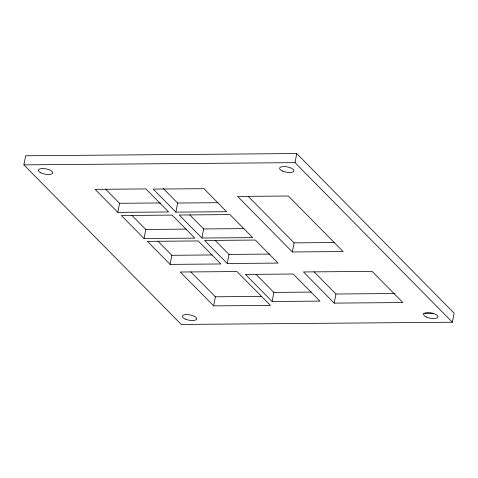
<?xml version="1.0" encoding="UTF-8"?>
<svg xmlns="http://www.w3.org/2000/svg" width="478" height="478" viewBox="0 0 478 478"><rect width="100%" height="100%" fill="white"/><g stroke="black" fill="none" stroke-linecap="round" stroke-linejoin="round"><path stroke-width="0.72" d="M23.9 164.862L25.621 155.768L296.736 153.552L454.1 313.138L452.379 322.232L181.264 324.448L23.9 164.862L295.016 162.645L452.379 322.232M117.833 212.375L95.122 189.342L145.88 188.929L168.591 211.957L117.833 212.375L119.548 203.281L105.614 189.145M144.069 238.54L121.358 215.512L172.116 215.094L194.827 238.128L144.069 238.54L145.784 229.446L131.85 215.315M175.91 212.13L153.199 189.097L203.957 188.685L226.668 211.712L175.91 212.13L177.631 203.031L163.177 188.38M170.12 264.382L147.409 241.354L198.173 240.936L220.884 263.97L170.12 264.382L171.841 255.288L157.907 241.157M201.943 238.044L179.232 215.016L229.99 214.598L252.701 237.632L201.943 238.044L203.658 228.95L189.724 214.819M213.66 305.884L180.26 272.018L236.992 271.558L270.387 305.424L213.66 305.884L215.375 296.79L190.847 271.916M227.277 263.498L204.566 240.47L255.33 240.058L278.035 263.085L227.277 263.498L228.998 254.404L215.058 240.273M295.016 162.645L296.736 153.552M272.143 301.499L245.429 274.402L293.199 274.014L319.919 301.104L272.143 301.499L273.864 292.399L256.053 274.336M292.363 251.978L237.596 196.434L288.354 196.016L343.126 251.559L292.363 251.978L294.084 242.884L248.178 196.333M334.206 303.118L303.482 271.958L372.153 271.396L402.882 302.556L334.206 303.118L335.926 294.024L314.052 271.845M119.548 203.281L160.608 202.941M177.631 203.031L217.938 202.702M203.658 228.95L243.971 228.621M145.784 229.446L186.097 229.117M294.084 242.884L334.391 242.549M228.998 254.404L270.052 254.069M171.841 255.288L212.148 254.959M273.864 292.399L311.184 292.094M335.926 294.024L394.894 293.54M215.375 296.79L261.657 296.414M423.562 313.389L433.247 313.311M185.297 319.089A7.307 2.701 10.7 0 0 196.673 318.999A7.307 2.701 10.7 0 0 186.575 314.572A7.307 2.701 10.7 0 0 185.297 319.089M40.176 172.486A7.307 2.701 10.7 0 0 52.359 173.466A7.307 2.701 10.7 0 0 43.994 168.585A7.307 2.701 10.7 0 0 40.176 172.486M282.546 171.082A7.307 2.701 10.7 0 0 293.922 170.987A7.307 2.701 10.7 0 0 283.83 166.565A7.307 2.701 10.7 0 0 282.546 171.082M426.555 317.117A7.307 2.701 10.7 0 0 437.932 317.028A7.307 2.701 10.7 0 0 427.834 312.6A7.307 2.701 10.7 0 0 426.555 317.117"/></g></svg>
